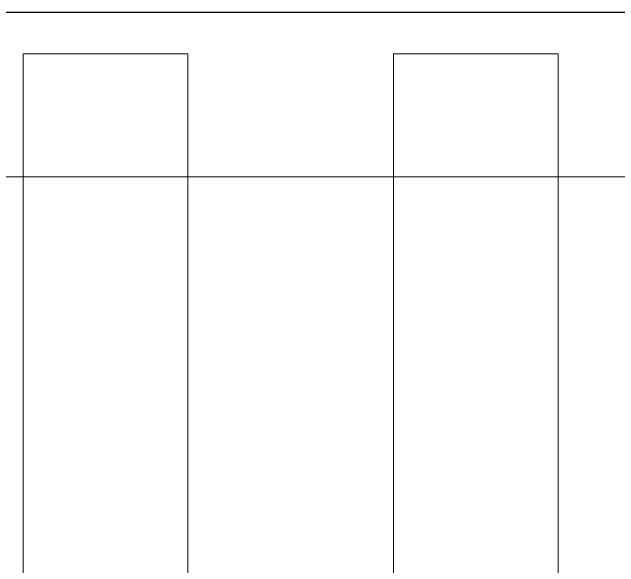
# Model space of a CAD drawing. Header units: millimetres. Extents: x -546 to 1681, y -650 to 1730.
# Drawn here: x 815.731 to 817.204, y 662.03 to 663.378 of the extents above; entities that cross this region are included whole.
import ezdxf

# ---------------------------------------------------------------- set-up
doc = ezdxf.new("R2010")
doc.units = ezdxf.units.MM

msp = doc.modelspace()

# ---------------------------------------------------------------- linework, layer by layer
at = {"color": 8, "lineweight": 0, "true_color": 0x7f7f7f}
for points in [[(815.1052, 663.3778), (823.7053, 663.3778)], [(815.1052, 663.3768), (823.7053, 663.3768)], [(815.7572, 658.4788), (815.7572, 663.2768)], [(815.7572, 663.2768), (816.1572, 663.2768)], [(816.1572, 663.2768), (816.1572, 658.4788)], [(816.6572, 658.4788), (816.6572, 663.2768)], [(816.6572, 663.2768), (817.0572, 663.2768)], [(817.0572, 663.2768), (817.0572, 658.4788)], [(823.7053, 662.9778), (815.1052, 662.9778)]]:
    msp.add_lwpolyline(points, dxfattribs=at)

doc.saveas('drawing.dxf')
